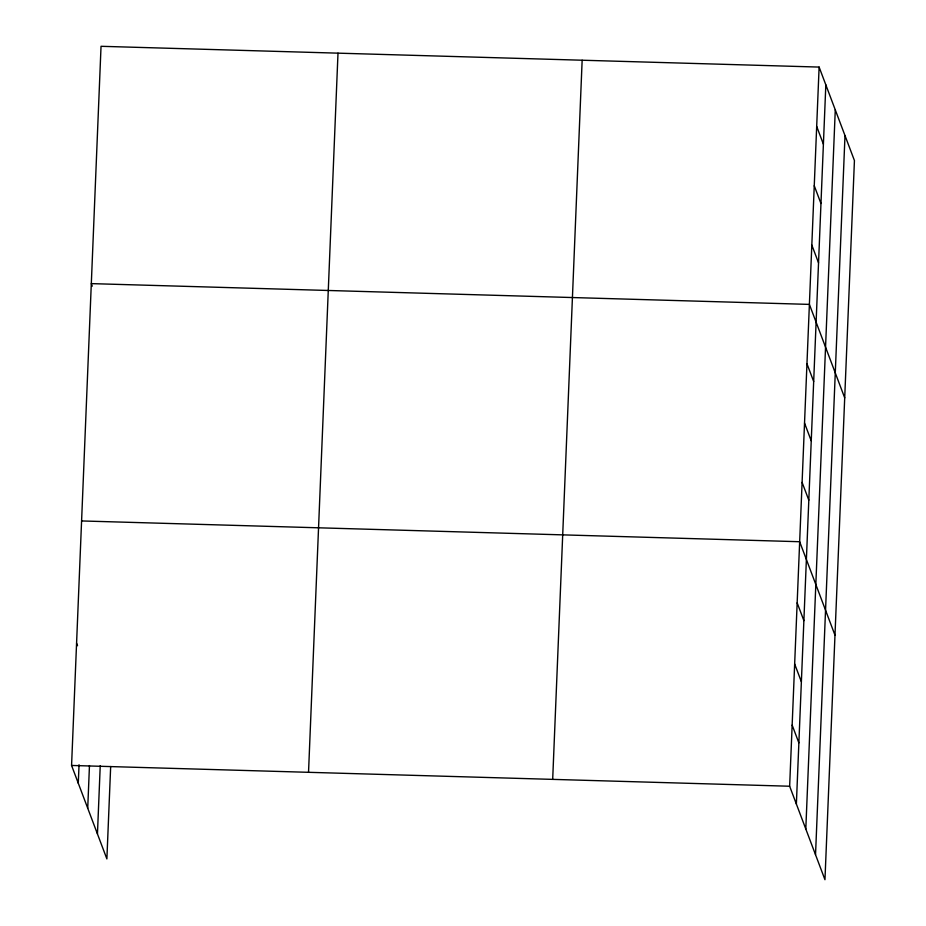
<?xml version="1.0" encoding="UTF-8"?>
<svg xmlns="http://www.w3.org/2000/svg" width="926" height="926" viewBox="0 0 926 926"><rect width="100%" height="100%" fill="white"/><g stroke="black" fill="none" stroke-linecap="round" stroke-linejoin="round"><path stroke-width="1.39" d="M110.669 766.52L106.884 858.923L71.568 765.455L101.038 46.3L819.116 67.077L854.432 160.545L824.962 879.7L789.647 786.232L819.116 67.077M78.282 783.234L79.046 764.749M87.727 808.213L89.463 765.559M97.45 833.944L100.239 765.709M308.532 772.319L338.002 53.152M552.683 779.379L582.153 60.225M796.372 804.011L825.83 84.856M805.805 828.99L835.275 109.835M815.528 854.721L844.998 135.566M81.581 520.944L799.67 541.722L834.986 635.19M71.568 765.455L789.647 786.232M816.686 126.411L823.399 144.19M814.255 185.744L820.968 203.523M811.824 245.066L818.538 262.845M844.709 397.867L809.393 304.399L91.315 283.622L92.264 286.157M806.963 363.733L813.676 381.512M804.532 423.066L811.245 440.845M802.101 482.388L808.815 500.167M797.159 602.849L803.884 620.628M794.658 663.977L801.372 681.756M792.158 725.104L798.872 742.883M76.58 643.2L77.541 645.735"/></g></svg>
